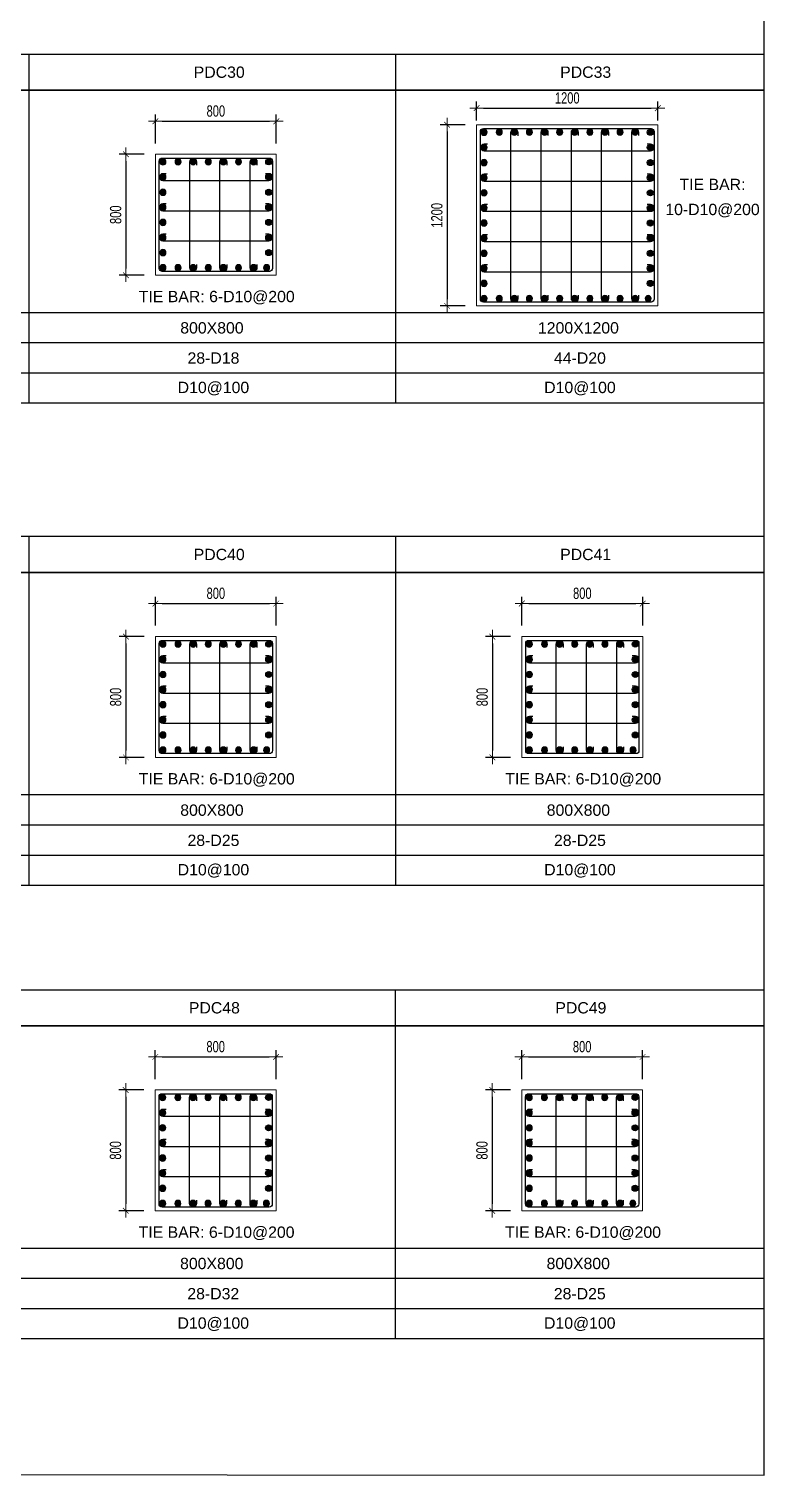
# Model space of a CAD drawing. Header units: millimetres. Extents: x 458085 to 481415, y 87765 to 165974.
# Drawn here: x 474556 to 479422, y 128444 to 138020 of the extents above; entities that cross this region are included whole.
import ezdxf
from ezdxf.enums import TextEntityAlignment as Align

# ---------------------------------------------------------------- set-up
doc = ezdxf.new("R2010")
doc.units = ezdxf.units.MM
doc.linetypes.add('CENTER2', pattern=[1.125, 0.75, -0.125, 0.125, -0.125])
doc.layers.get('Defpoints').update_dxf_attribs({"color": 151, "lineweight": 9})
for name, color, linetype in [('2', 2, 'Continuous'), ('A-ANNO-LEAD', 4, 'Continuous'), ('CEN', 1, 'CENTER2'), ('STL', 3, 'Continuous'), ('TIT1', 3, 'Continuous')]:
    doc.layers.add(name, color=color, linetype=linetype)
doc.layers.add('NDC_S_CONTINUOUS', color=3, linetype='Continuous', lineweight=20)
doc.layers.add('NDC_S_DIM', color=1, linetype='Continuous', lineweight=15)
doc.styles.add('NDC_ARIAL', font='arial.ttf', dxfattribs={"width": 0.85})
doc.styles.add('NDC_DIM', font='', dxfattribs={"width": 0.75})
doc.styles.get('NDC_DIM').set_extended_font_data('Dotum')
doc.dimstyles.new('NDC_dim_30', dxfattribs={"dimscale": 30, "dimtxt": 2.5, "dimasz": 1.5, "dimexe": 1.5, "dimexo": 2.5, "dimgap": 1, "dimtad": 1, "dimdec": 0, "dimzin": 0, "dimdsep": 46, "dimtxsty": 'NDC_DIM', "dimblk": 'DIMMARK', "dimcen": 0.09, "dimdle": 1.2, "dimclrd": 1, "dimclre": 1, "dimclrt": 3, "dimadec": 0, "dimazin": 0, "dimtfac": 1, "dimtdec": 0, "dimtix": 1, "dimtofl": 0, "dimtmove": 0, "dimatfit": 3, "dimfxl": 8, "dimfxlon": 1, "dimtolj": 1, "dimtzin": 0, "dimarcsym": 0})

# ---------------------------------------------------------------- blocks, each defined once
blk = doc.blocks.new('8')
at = {"layer": '2'}
blk.add_hatch(color=256, dxfattribs=at).paths.add_polyline_path([(20, 0, 0.386127), (1.9, 19.9), (-1.9, 19.9, 0.386127), (-20, 0, 1)])
blk.add_circle((0, 0), 20, dxfattribs=at)
blk = doc.blocks.new('5')
at = {"layer": 'CEN', "rotation": 180}
blk.add_blockref('8', (0, 0), dxfattribs=at)
blk = doc.blocks.new('DIMMARK')
at = {"layer": 'NDC_S_DIM', "color": 1}
blk.add_line((-1.5, 0), (1, 0), dxfattribs=at)
at = {"layer": 'NDC_S_DIM', "color": 2, "const_width": 0.1}
blk.add_lwpolyline([(-0.42, -0.42), (0.42, 0.42)], dxfattribs=at)
blk = doc.blocks.new('*D101')
at = {"layer": 'Defpoints', "color": 0, "ltscale": 40, "transparency": 16777216}
for p in [(476193.3, 137408.5), (475393.3, 137187.1), (476193.3, 137187.1)]:
    blk.add_point(p, dxfattribs=at)
at = {"layer": 'NDC_S_DIM', "color": 1, "lineweight": -2, "ltscale": 40, "transparency": 16777216}
for p, q in [((475393.3, 137262.1), (475393.3, 137453.5)), ((476193.3, 137262.1), (476193.3, 137453.5)), ((475438.3, 137408.5), (476148.3, 137408.5))]:
    blk.add_line(p, q, dxfattribs=at)
at = {"layer": 'NDC_S_DIM', "color": 1, "lineweight": -2, "ltscale": 40, "transparency": 16777216, "xscale": 45, "yscale": 45, "zscale": 45, "rotation": 180}
blk.add_blockref('DIMMARK', (475393.3, 137408.5), dxfattribs=at)
at = {"layer": 'NDC_S_DIM', "color": 1, "lineweight": -2, "ltscale": 40, "transparency": 16777216, "xscale": 45, "yscale": 45, "zscale": 45}
blk.add_blockref('DIMMARK', (476193.3, 137408.5), dxfattribs=at)
at = {"layer": 'NDC_S_DIM', "color": 3, "ltscale": 40, "transparency": 16777216, "insert": (475793.3, 137476.1), "char_height": 75, "attachment_point": 5, "style": 'NDC_DIM'}
blk.add_mtext('\\A1;800', dxfattribs=at)
blk = doc.blocks.new('*D100')
at = {"layer": 'Defpoints', "color": 0, "ltscale": 40, "transparency": 16777216}
for p in [(475393.3, 137189.7), (475197.9, 136389.7), (475393.3, 136389.7)]:
    blk.add_point(p, dxfattribs=at)
at = {"layer": 'NDC_S_DIM', "color": 1, "lineweight": -2, "ltscale": 40, "transparency": 16777216}
for p, q in [((475318.3, 137189.7), (475152.9, 137189.7)), ((475197.9, 137144.7), (475197.9, 136434.7)), ((475318.3, 136389.7), (475152.9, 136389.7))]:
    blk.add_line(p, q, dxfattribs=at)
at = {"layer": 'NDC_S_DIM', "color": 1, "lineweight": -2, "ltscale": 40, "transparency": 16777216, "xscale": 45, "yscale": 45, "zscale": 45}
for p, rotation in [((475197.9, 137189.7), 90), ((475197.9, 136389.7), 270)]:
    blk.add_blockref('DIMMARK', p, dxfattribs=dict(at, rotation=rotation))
at = {"layer": 'NDC_S_DIM', "color": 3, "ltscale": 40, "transparency": 16777216, "insert": (475130.4, 136789.7), "char_height": 75, "attachment_point": 5, "rotation": 90, "style": 'NDC_DIM'}
blk.add_mtext('\\A1;800', dxfattribs=at)
blk = doc.blocks.new('*D107')
at = {"layer": 'Defpoints', "color": 0, "ltscale": 40, "transparency": 16777216}
for p in [(478719.5, 137495.1), (477519.5, 137339.3), (478719.5, 137339.3)]:
    blk.add_point(p, dxfattribs=at)
at = {"layer": 'NDC_S_DIM', "color": 1, "lineweight": -2, "ltscale": 40, "transparency": 16777216}
for p, q in [((477519.5, 137414.3), (477519.5, 137540.1)), ((478719.5, 137414.3), (478719.5, 137540.1)), ((477564.5, 137495.1), (478674.5, 137495.1))]:
    blk.add_line(p, q, dxfattribs=at)
at = {"layer": 'NDC_S_DIM', "color": 1, "lineweight": -2, "ltscale": 40, "transparency": 16777216, "xscale": 45, "yscale": 45, "zscale": 45, "rotation": 180}
blk.add_blockref('DIMMARK', (477519.5, 137495.1), dxfattribs=at)
at = {"layer": 'NDC_S_DIM', "color": 1, "lineweight": -2, "ltscale": 40, "transparency": 16777216, "xscale": 45, "yscale": 45, "zscale": 45}
blk.add_blockref('DIMMARK', (478719.5, 137495.1), dxfattribs=at)
at = {"layer": 'NDC_S_DIM', "color": 3, "ltscale": 40, "transparency": 16777216, "insert": (478119.5, 137562.6), "char_height": 75, "attachment_point": 5, "style": 'NDC_DIM'}
blk.add_mtext('\\A1;1200', dxfattribs=at)
blk = doc.blocks.new('*D108')
at = {"layer": 'Defpoints', "color": 0, "ltscale": 40, "transparency": 16777216}
for p in [(477519.5, 137385.8), (477324.1, 136185.8), (477519.5, 136185.8)]:
    blk.add_point(p, dxfattribs=at)
at = {"layer": 'NDC_S_DIM', "color": 1, "lineweight": -2, "ltscale": 40, "transparency": 16777216}
for p, q in [((477444.5, 137385.8), (477279.1, 137385.8)), ((477324.1, 137340.8), (477324.1, 136230.8)), ((477444.5, 136185.8), (477279.1, 136185.8))]:
    blk.add_line(p, q, dxfattribs=at)
at = {"layer": 'NDC_S_DIM', "color": 1, "lineweight": -2, "ltscale": 40, "transparency": 16777216, "xscale": 45, "yscale": 45, "zscale": 45}
for p, rotation in [((477324.1, 137385.8), 90), ((477324.1, 136185.8), 270)]:
    blk.add_blockref('DIMMARK', p, dxfattribs=dict(at, rotation=rotation))
at = {"layer": 'NDC_S_DIM', "color": 3, "ltscale": 40, "transparency": 16777216, "insert": (477256.6, 136785.8), "char_height": 75, "attachment_point": 5, "rotation": 90, "style": 'NDC_DIM'}
blk.add_mtext('\\A1;1200', dxfattribs=at)
blk = doc.blocks.new('*D119')
at = {"layer": 'Defpoints', "color": 0, "ltscale": 40, "transparency": 16777216}
for p in [(476193.3, 134215), (475393.3, 133993.7), (476193.3, 133993.7)]:
    blk.add_point(p, dxfattribs=at)
at = {"layer": 'NDC_S_DIM', "color": 1, "lineweight": -2, "ltscale": 40, "transparency": 16777216}
for p, q in [((475393.3, 134068.7), (475393.3, 134260)), ((476193.3, 134068.7), (476193.3, 134260)), ((475438.3, 134215), (476148.3, 134215))]:
    blk.add_line(p, q, dxfattribs=at)
at = {"layer": 'NDC_S_DIM', "color": 1, "lineweight": -2, "ltscale": 40, "transparency": 16777216, "xscale": 45, "yscale": 45, "zscale": 45, "rotation": 180}
blk.add_blockref('DIMMARK', (475393.3, 134215), dxfattribs=at)
at = {"layer": 'NDC_S_DIM', "color": 1, "lineweight": -2, "ltscale": 40, "transparency": 16777216, "xscale": 45, "yscale": 45, "zscale": 45}
blk.add_blockref('DIMMARK', (476193.3, 134215), dxfattribs=at)
at = {"layer": 'NDC_S_DIM', "color": 3, "ltscale": 40, "transparency": 16777216, "insert": (475793.3, 134282.6), "char_height": 75, "attachment_point": 5, "style": 'NDC_DIM'}
blk.add_mtext('\\A1;800', dxfattribs=at)
blk = doc.blocks.new('*D120')
at = {"layer": 'Defpoints', "color": 0, "ltscale": 40, "transparency": 16777216}
for p in [(475393.3, 133996.2), (475197.9, 133196.2), (475393.3, 133196.2)]:
    blk.add_point(p, dxfattribs=at)
at = {"layer": 'NDC_S_DIM', "color": 1, "lineweight": -2, "ltscale": 40, "transparency": 16777216}
for p, q in [((475318.3, 133996.2), (475152.9, 133996.2)), ((475197.9, 133951.2), (475197.9, 133241.2)), ((475318.3, 133196.2), (475152.9, 133196.2))]:
    blk.add_line(p, q, dxfattribs=at)
at = {"layer": 'NDC_S_DIM', "color": 1, "lineweight": -2, "ltscale": 40, "transparency": 16777216, "xscale": 45, "yscale": 45, "zscale": 45}
for p, rotation in [((475197.9, 133996.2), 90), ((475197.9, 133196.2), 270)]:
    blk.add_blockref('DIMMARK', p, dxfattribs=dict(at, rotation=rotation))
at = {"layer": 'NDC_S_DIM', "color": 3, "ltscale": 40, "transparency": 16777216, "insert": (475130.4, 133596.2), "char_height": 75, "attachment_point": 5, "rotation": 90, "style": 'NDC_DIM'}
blk.add_mtext('\\A1;800', dxfattribs=at)
blk = doc.blocks.new('*D115')
at = {"layer": 'Defpoints', "color": 0, "ltscale": 40, "transparency": 16777216}
for p in [(478619.4, 134215), (477819.4, 133993.7), (478619.4, 133993.7)]:
    blk.add_point(p, dxfattribs=at)
at = {"layer": 'NDC_S_DIM', "color": 1, "lineweight": -2, "ltscale": 40, "transparency": 16777216}
for p, q in [((477819.4, 134068.7), (477819.4, 134260)), ((478619.4, 134068.7), (478619.4, 134260)), ((477864.4, 134215), (478574.4, 134215))]:
    blk.add_line(p, q, dxfattribs=at)
at = {"layer": 'NDC_S_DIM', "color": 1, "lineweight": -2, "ltscale": 40, "transparency": 16777216, "xscale": 45, "yscale": 45, "zscale": 45, "rotation": 180}
blk.add_blockref('DIMMARK', (477819.4, 134215), dxfattribs=at)
at = {"layer": 'NDC_S_DIM', "color": 1, "lineweight": -2, "ltscale": 40, "transparency": 16777216, "xscale": 45, "yscale": 45, "zscale": 45}
blk.add_blockref('DIMMARK', (478619.4, 134215), dxfattribs=at)
at = {"layer": 'NDC_S_DIM', "color": 3, "ltscale": 40, "transparency": 16777216, "insert": (478219.4, 134282.6), "char_height": 75, "attachment_point": 5, "style": 'NDC_DIM'}
blk.add_mtext('\\A1;800', dxfattribs=at)
blk = doc.blocks.new('*D116')
at = {"layer": 'Defpoints', "color": 0, "ltscale": 40, "transparency": 16777216}
for p in [(477819.4, 133996.2), (477624, 133196.2), (477819.4, 133196.2)]:
    blk.add_point(p, dxfattribs=at)
at = {"layer": 'NDC_S_DIM', "color": 1, "lineweight": -2, "ltscale": 40, "transparency": 16777216}
for p, q in [((477744.4, 133996.2), (477579, 133996.2)), ((477624, 133951.2), (477624, 133241.2)), ((477744.4, 133196.2), (477579, 133196.2))]:
    blk.add_line(p, q, dxfattribs=at)
at = {"layer": 'NDC_S_DIM', "color": 1, "lineweight": -2, "ltscale": 40, "transparency": 16777216, "xscale": 45, "yscale": 45, "zscale": 45}
for p, rotation in [((477624, 133996.2), 90), ((477624, 133196.2), 270)]:
    blk.add_blockref('DIMMARK', p, dxfattribs=dict(at, rotation=rotation))
at = {"layer": 'NDC_S_DIM', "color": 3, "ltscale": 40, "transparency": 16777216, "insert": (477556.5, 133596.2), "char_height": 75, "attachment_point": 5, "rotation": 90, "style": 'NDC_DIM'}
blk.add_mtext('\\A1;800', dxfattribs=at)
blk = doc.blocks.new('*D133')
at = {"layer": 'Defpoints', "color": 0, "ltscale": 40, "transparency": 16777216}
for p in [(476192.1, 131213.1), (475392.1, 130991.7), (476192.1, 130991.7)]:
    blk.add_point(p, dxfattribs=at)
at = {"layer": 'NDC_S_DIM', "color": 1, "lineweight": -2, "ltscale": 40, "transparency": 16777216}
for p, q in [((475392.1, 131066.7), (475392.1, 131258.1)), ((475437.1, 131213.1), (476147.1, 131213.1)), ((476192.1, 131066.7), (476192.1, 131258.1))]:
    blk.add_line(p, q, dxfattribs=at)
at = {"layer": 'NDC_S_DIM', "color": 1, "lineweight": -2, "ltscale": 40, "transparency": 16777216, "xscale": 45, "yscale": 45, "zscale": 45, "rotation": 180}
blk.add_blockref('DIMMARK', (475392.1, 131213.1), dxfattribs=at)
at = {"layer": 'NDC_S_DIM', "color": 1, "lineweight": -2, "ltscale": 40, "transparency": 16777216, "xscale": 45, "yscale": 45, "zscale": 45}
blk.add_blockref('DIMMARK', (476192.1, 131213.1), dxfattribs=at)
at = {"layer": 'NDC_S_DIM', "color": 3, "ltscale": 40, "transparency": 16777216, "insert": (475792.1, 131280.6), "char_height": 75, "attachment_point": 5, "style": 'NDC_DIM'}
blk.add_mtext('\\A1;800', dxfattribs=at)
blk = doc.blocks.new('*D134')
at = {"layer": 'Defpoints', "color": 0, "ltscale": 40, "transparency": 16777216}
for p in [(475392.1, 130994.2), (475196.7, 130194.2), (475392.1, 130194.2)]:
    blk.add_point(p, dxfattribs=at)
at = {"layer": 'NDC_S_DIM', "color": 1, "lineweight": -2, "ltscale": 40, "transparency": 16777216}
for p, q in [((475317.1, 130994.2), (475151.7, 130994.2)), ((475196.7, 130949.2), (475196.7, 130239.2)), ((475317.1, 130194.2), (475151.7, 130194.2))]:
    blk.add_line(p, q, dxfattribs=at)
at = {"layer": 'NDC_S_DIM', "color": 1, "lineweight": -2, "ltscale": 40, "transparency": 16777216, "xscale": 45, "yscale": 45, "zscale": 45}
for p, rotation in [((475196.7, 130994.2), 90), ((475196.7, 130194.2), 270)]:
    blk.add_blockref('DIMMARK', p, dxfattribs=dict(at, rotation=rotation))
at = {"layer": 'NDC_S_DIM', "color": 3, "ltscale": 40, "transparency": 16777216, "insert": (475129.2, 130594.2), "char_height": 75, "attachment_point": 5, "rotation": 90, "style": 'NDC_DIM'}
blk.add_mtext('\\A1;800', dxfattribs=at)
blk = doc.blocks.new('*D135')
at = {"layer": 'Defpoints', "color": 0, "ltscale": 40, "transparency": 16777216}
for p in [(478618.2, 131213.1), (477818.2, 130991.7), (478618.2, 130991.7)]:
    blk.add_point(p, dxfattribs=at)
at = {"layer": 'NDC_S_DIM', "color": 1, "lineweight": -2, "ltscale": 40, "transparency": 16777216}
for p, q in [((477818.2, 131066.7), (477818.2, 131258.1)), ((477863.2, 131213.1), (478573.2, 131213.1)), ((478618.2, 131066.7), (478618.2, 131258.1))]:
    blk.add_line(p, q, dxfattribs=at)
at = {"layer": 'NDC_S_DIM', "color": 1, "lineweight": -2, "ltscale": 40, "transparency": 16777216, "xscale": 45, "yscale": 45, "zscale": 45, "rotation": 180}
blk.add_blockref('DIMMARK', (477818.2, 131213.1), dxfattribs=at)
at = {"layer": 'NDC_S_DIM', "color": 1, "lineweight": -2, "ltscale": 40, "transparency": 16777216, "xscale": 45, "yscale": 45, "zscale": 45}
blk.add_blockref('DIMMARK', (478618.2, 131213.1), dxfattribs=at)
at = {"layer": 'NDC_S_DIM', "color": 3, "ltscale": 40, "transparency": 16777216, "insert": (478218.2, 131280.6), "char_height": 75, "attachment_point": 5, "style": 'NDC_DIM'}
blk.add_mtext('\\A1;800', dxfattribs=at)
blk = doc.blocks.new('*D136')
at = {"layer": 'Defpoints', "color": 0, "ltscale": 40, "transparency": 16777216}
for p in [(477818.2, 130994.2), (477622.8, 130194.2), (477818.2, 130194.2)]:
    blk.add_point(p, dxfattribs=at)
at = {"layer": 'NDC_S_DIM', "color": 1, "lineweight": -2, "ltscale": 40, "transparency": 16777216}
for p, q in [((477743.2, 130994.2), (477577.8, 130994.2)), ((477622.8, 130949.2), (477622.8, 130239.2)), ((477743.2, 130194.2), (477577.8, 130194.2))]:
    blk.add_line(p, q, dxfattribs=at)
at = {"layer": 'NDC_S_DIM', "color": 1, "lineweight": -2, "ltscale": 40, "transparency": 16777216, "xscale": 45, "yscale": 45, "zscale": 45}
for p, rotation in [((477622.8, 130994.2), 90), ((477622.8, 130194.2), 270)]:
    blk.add_blockref('DIMMARK', p, dxfattribs=dict(at, rotation=rotation))
at = {"layer": 'NDC_S_DIM', "color": 3, "ltscale": 40, "transparency": 16777216, "insert": (477555.3, 130594.2), "char_height": 75, "attachment_point": 5, "rotation": 90, "style": 'NDC_DIM'}
blk.add_mtext('\\A1;800', dxfattribs=at)

msp = doc.modelspace()

# ---------------------------------------------------------------- linework, layer by layer
at = {"layer": '2', "lineweight": -2, "ltscale": 1000}
for points in [[(478694.5, 137340.8), (478694.5, 136230.8, -0.414214), (478674.5, 136210.8), (477564.5, 136210.8, -0.414214), (477544.5, 136230.8), (477544.5, 137340.8, -0.414214), (477564.5, 137360.8), (478674.5, 137360.8, -0.414214)], [(476168.3, 137144.7), (476168.3, 136434.7, -0.414214), (476148.3, 136414.7), (475438.3, 136414.7, -0.414214), (475418.3, 136434.7), (475418.3, 137144.7, -0.414214), (475438.3, 137164.7), (476148.3, 137164.7, -0.414214)], [(476168.3, 133951.2), (476168.3, 133241.2, -0.414214), (476148.3, 133221.2), (475438.3, 133221.2, -0.414214), (475418.3, 133241.2), (475418.3, 133951.2, -0.414214), (475438.3, 133971.2), (476148.3, 133971.2, -0.414214)], [(476167.1, 130949.2), (476167.1, 130239.2, -0.414214), (476147.1, 130219.2), (475437.1, 130219.2, -0.414214), (475417.1, 130239.2), (475417.1, 130949.2, -0.414214), (475437.1, 130969.2), (476147.1, 130969.2, -0.414214)], [(478593.2, 130949.2), (478593.2, 130239.2, -0.414214), (478573.2, 130219.2), (477863.2, 130219.2, -0.414214), (477843.2, 130239.2), (477843.2, 130949.2, -0.414214), (477863.2, 130969.2), (478573.2, 130969.2, -0.414214)]]:
    msp.add_lwpolyline(points, format="xyb", close=True, dxfattribs=at)
at = {"layer": '2'}
for points in [[(477791.8, 136255.4), (477791.8, 136233.3, -1), (477746.8, 136233.3), (477746.8, 137335.3, -1), (477791.8, 137335.3), (477791.8, 137313.2)], [(477991.8, 136256.9), (477991.8, 136234.8, -1), (477946.8, 136234.8), (477946.8, 137336.8, -1), (477991.8, 137336.8), (477991.8, 137314.7)], [(478191.8, 136256.9), (478191.8, 136234.8, -1), (478146.8, 136234.8), (478146.8, 137336.8, -1), (478191.8, 137336.8), (478191.8, 137314.7)], [(478391.8, 136256.9), (478391.8, 136234.8, -1), (478346.8, 136234.8), (478346.8, 137336.8, -1), (478391.8, 137336.8), (478391.8, 137314.7)], [(478591.8, 136256.9), (478591.8, 136234.8, -1), (478546.8, 136234.8), (478546.8, 137336.8, -1), (478591.8, 137336.8), (478591.8, 137314.7)], [(477591.4, 137257.4), (477569.3, 137257.4, 1), (477569.3, 137212.3), (478671.3, 137212.3, 1), (478671.3, 137257.4), (478649.2, 137257.4)], [(475665.6, 136459.3), (475665.6, 136437.2, -1), (475620.6, 136437.2), (475620.6, 137139.2, -1), (475665.6, 137139.2), (475665.6, 137117.1)], [(475865.6, 136460.8), (475865.6, 136438.7, -1), (475820.6, 136438.7), (475820.6, 137140.7, -1), (475865.6, 137140.7), (475865.6, 137118.5)], [(476065.6, 136460.8), (476065.6, 136438.7, -1), (476020.6, 136438.7), (476020.6, 137140.7, -1), (476065.6, 137140.7), (476065.6, 137118.5)], [(475465.2, 137061.2), (475443.1, 137061.2, 1), (475443.1, 137016.2), (476145.1, 137016.2, 1), (476145.1, 137061.2), (476123, 137061.2)], [(477591.4, 137057.4), (477569.3, 137057.4, 1), (477569.3, 137012.3), (478671.3, 137012.3, 1), (478671.3, 137057.4), (478649.2, 137057.4)], [(475465.2, 136861.2), (475443.1, 136861.2, 1), (475443.1, 136816.2), (476145.1, 136816.2, 1), (476145.1, 136861.2), (476123, 136861.2)], [(477591.4, 136857.4), (477569.3, 136857.4, 1), (477569.3, 136812.3), (478671.3, 136812.3, 1), (478671.3, 136857.4), (478649.2, 136857.4)], [(475465.2, 136661.2), (475443.1, 136661.2, 1), (475443.1, 136616.2), (476145.1, 136616.2, 1), (476145.1, 136661.2), (476123, 136661.2)], [(477591.4, 136657.4), (477569.3, 136657.4, 1), (477569.3, 136612.3), (478671.3, 136612.3, 1), (478671.3, 136657.4), (478649.2, 136657.4)], [(477591.4, 136457.4), (477569.3, 136457.4, 1), (477569.3, 136412.3), (478671.3, 136412.3, 1), (478671.3, 136457.4), (478649.2, 136457.4)], [(475665.6, 133265.8), (475665.6, 133243.7, -1), (475620.6, 133243.7), (475620.6, 133945.7, -1), (475665.6, 133945.7), (475665.6, 133923.6)], [(475865.6, 133267.3), (475865.6, 133245.2, -1), (475820.6, 133245.2), (475820.6, 133947.2, -1), (475865.6, 133947.2), (475865.6, 133925.1)], [(476065.6, 133267.3), (476065.6, 133245.2, -1), (476020.6, 133245.2), (476020.6, 133947.2, -1), (476065.6, 133947.2), (476065.6, 133925.1)], [(475465.2, 133867.8), (475443.1, 133867.8, 1), (475443.1, 133822.7), (476145.1, 133822.7, 1), (476145.1, 133867.8), (476123, 133867.8)], [(475465.2, 133667.8), (475443.1, 133667.8, 1), (475443.1, 133622.7), (476145.1, 133622.7, 1), (476145.1, 133667.8), (476123, 133667.8)], [(475465.2, 133467.8), (475443.1, 133467.8, 1), (475443.1, 133422.7), (476145.1, 133422.7, 1), (476145.1, 133467.8), (476123, 133467.8)], [(475664.4, 130263.9), (475664.4, 130241.7, -1), (475619.4, 130241.7), (475619.4, 130943.7, -1), (475664.4, 130943.7), (475664.4, 130921.6)], [(475864.4, 130265.4), (475864.4, 130243.2, -1), (475819.4, 130243.2), (475819.4, 130945.2, -1), (475864.4, 130945.2), (475864.4, 130923.1)], [(476064.4, 130265.4), (476064.4, 130243.2, -1), (476019.4, 130243.2), (476019.4, 130945.2, -1), (476064.4, 130945.2), (476064.4, 130923.1)], [(478090.5, 130263.9), (478090.5, 130241.7, -1), (478045.5, 130241.7), (478045.5, 130943.7, -1), (478090.5, 130943.7), (478090.5, 130921.6)], [(478290.5, 130265.4), (478290.5, 130243.2, -1), (478245.5, 130243.2), (478245.5, 130945.2, -1), (478290.5, 130945.2), (478290.5, 130923.1)], [(478490.5, 130265.4), (478490.5, 130243.2, -1), (478445.5, 130243.2), (478445.5, 130945.2, -1), (478490.5, 130945.2), (478490.5, 130923.1)], [(475464, 130865.8), (475441.9, 130865.8, 1), (475441.9, 130820.8), (476143.9, 130820.8, 1), (476143.9, 130865.8), (476121.8, 130865.8)], [(477890.1, 130865.8), (477868, 130865.8, 1), (477868, 130820.8), (478570, 130820.8, 1), (478570, 130865.8), (478547.9, 130865.8)], [(475464, 130665.8), (475441.9, 130665.8, 1), (475441.9, 130620.8), (476143.9, 130620.8, 1), (476143.9, 130665.8), (476121.8, 130665.8)], [(477890.1, 130665.8), (477868, 130665.8, 1), (477868, 130620.8), (478570, 130620.8, 1), (478570, 130665.8), (478547.9, 130665.8)], [(475464, 130465.8), (475441.9, 130465.8, 1), (475441.9, 130420.8), (476143.9, 130420.8, 1), (476143.9, 130465.8), (476121.8, 130465.8)], [(477890.1, 130465.8), (477868, 130465.8, 1), (477868, 130420.8), (478570, 130420.8, 1), (478570, 130465.8), (478547.9, 130465.8)]]:
    msp.add_lwpolyline(points, format="xyb", dxfattribs=at)
at = {"layer": '2', "lineweight": -2, "ltscale": 1000, "elevation": 0}
msp.add_lwpolyline([(478594.4, 133951.2), (478594.4, 133241.2, -0.414214), (478574.4, 133221.2), (477864.4, 133221.2, -0.414214), (477844.4, 133241.2), (477844.4, 133951.2, -0.414214), (477864.4, 133971.2), (478574.4, 133971.2, -0.414214)], format="xyb", close=True, dxfattribs=at)
at = {"layer": '2', "elevation": 0}
for points in [[(478091.7, 133265.8), (478091.7, 133243.7, -1), (478046.7, 133243.7), (478046.7, 133945.7, -1), (478091.7, 133945.7), (478091.7, 133923.6)], [(478291.7, 133267.3), (478291.7, 133245.2, -1), (478246.7, 133245.2), (478246.7, 133947.2, -1), (478291.7, 133947.2), (478291.7, 133925.1)], [(478491.7, 133267.3), (478491.7, 133245.2, -1), (478446.7, 133245.2), (478446.7, 133947.2, -1), (478491.7, 133947.2), (478491.7, 133925.1)], [(477891.3, 133867.8), (477869.2, 133867.8, 1), (477869.2, 133822.7), (478571.2, 133822.7, 1), (478571.2, 133867.8), (478549.1, 133867.8)], [(477891.3, 133667.8), (477869.2, 133667.8, 1), (477869.2, 133622.7), (478571.2, 133622.7, 1), (478571.2, 133667.8), (478549.1, 133667.8)], [(477891.3, 133467.8), (477869.2, 133467.8, 1), (477869.2, 133422.7), (478571.2, 133422.7, 1), (478571.2, 133467.8), (478549.1, 133467.8)]]:
    msp.add_lwpolyline(points, format="xyb", dxfattribs=at)
at = {"layer": 'A-ANNO-LEAD'}
msp.add_lwpolyline([(458087.5, 128457.3), (479422.5, 128444.1), (479422.5, 145064.1), (458087.5, 145077.3)], close=True, dxfattribs=at)
at = {"layer": 'NDC_S_CONTINUOUS', "ltscale": 70}
for points in [[(478719.5, 137385.8), (478719.5, 136185.8), (477519.5, 136185.8), (477519.5, 137385.8), (478719.5, 137385.8)], [(476193.3, 137189.7), (476193.3, 136389.7), (475393.3, 136389.7), (475393.3, 137189.7), (476193.3, 137189.7)], [(476193.3, 133996.2), (476193.3, 133196.2), (475393.3, 133196.2), (475393.3, 133996.2), (476193.3, 133996.2)], [(476192.1, 130994.2), (476192.1, 130194.2), (475392.1, 130194.2), (475392.1, 130994.2), (476192.1, 130994.2)], [(478618.2, 130994.2), (478618.2, 130194.2), (477818.2, 130194.2), (477818.2, 130994.2), (478618.2, 130994.2)]]:
    msp.add_lwpolyline(points, dxfattribs=at)
at = {"layer": 'NDC_S_CONTINUOUS', "ltscale": 70, "elevation": 0}
msp.add_lwpolyline([(478619.4, 133996.2), (478619.4, 133196.2), (477819.4, 133196.2), (477819.4, 133996.2), (478619.4, 133996.2)], dxfattribs=at)
at = {"layer": 'TIT1', "color": 2}
for p, q in [((458715.4, 137853.7), (479422.5, 137853.7)), ((458715.4, 134660.2), (479422.5, 134660.2)), ((458714.2, 131658.3), (479422.5, 131658.3))]:
    msp.add_line(p, q, dxfattribs=at)
at = {"layer": 'TIT1'}
for p, q in [((474555.9, 137853.7), (474555.9, 135540.9)), ((476982, 137853.7), (476982, 135540.9)), ((458715.4, 137613.7), (479422.5, 137613.7)), ((479420.8, 137613.7), (458715.4, 137613.7)), ((479421.6, 137615.1), (479408, 137615.1)), ((479422, 135540.9), (458715.4, 135540.9)), ((474555.9, 134660.2), (474555.9, 132347.4)), ((476982, 134660.2), (476982, 132347.4)), ((479420.8, 134421.6), (458715.4, 134421.6)), ((458715.4, 134420.2), (479422.5, 134420.2)), ((479420.9, 132347.4), (458715.4, 132347.4)), ((476980.8, 131658.3), (476980.8, 129345.4)), ((458714.2, 131418.3), (479422.5, 131418.3)), ((479420.8, 131418.3), (458714.2, 131418.3)), ((479419.7, 129345.4), (458714.2, 129345.4))]:
    msp.add_line(p, q, dxfattribs=at)
at = {"layer": 'TIT1', "color": 8}
for p, q in [((479422.5, 136140.9), (458715.4, 136140.9)), ((479422.5, 135940.9), (458715.4, 135940.9)), ((479422.5, 135740.9), (458715.4, 135740.9)), ((479422.5, 135540.9), (459144.6, 135540.9)), ((479422.5, 132947.4), (472129.8, 132947.4)), ((479422.5, 132747.4), (472129.8, 132747.4)), ((479422.5, 132547.4), (472129.8, 132547.4)), ((479422.5, 132347.4), (472129.8, 132347.4)), ((479421.3, 129945.4), (464850.3, 129945.4)), ((479421.3, 129745.4), (464850.3, 129745.4)), ((479421.3, 129545.4), (464850.3, 129545.4)), ((479421.3, 129345.4), (464850.3, 129345.4))]:
    msp.add_line(p, q, dxfattribs=at)

# ---------------------------------------------------------------- block references
at = {"layer": 'STL', "xscale": -1}
for p in [(477569.3, 137335.8), (477569.3, 137234.8), (475443.1, 137139.7), (477569.3, 137134.8), (475443.1, 137038.7), (477569.3, 137034.8), (475443.1, 136938.7), (477569.3, 136934.8), (475443.1, 136838.7), (477569.3, 136834.8), (475443.1, 136738.7), (477569.3, 136734.8), (475443.1, 136638.7), (477569.3, 136634.8), (475443.1, 136538.7), (477569.3, 136534.8), (475443.1, 136438.7), (477569.3, 136434.8), (477569.3, 136334.8), (477569.3, 136234.8), (475443.1, 133946.2), (477869.2, 133946.2), (475443.1, 133845.2), (477869.2, 133845.2), (475443.1, 133745.2), (477869.2, 133745.2), (475443.1, 133645.2), (477869.2, 133645.2), (475443.1, 133545.2), (477869.2, 133545.2), (475443.1, 133445.2), (477869.2, 133445.2), (475443.1, 133345.2), (477869.2, 133345.2), (475443.1, 133245.2), (477869.2, 133245.2), (475441.9, 130944.2), (477868, 130944.2), (475441.9, 130843.3), (477868, 130843.3), (475441.9, 130743.3), (477868, 130743.3), (475441.9, 130643.3), (477868, 130643.3), (475441.9, 130543.3), (477868, 130543.3), (475441.9, 130443.3), (477868, 130443.3), (475441.9, 130343.3), (477868, 130343.3), (475441.9, 130243.3), (477868, 130243.3)]:
    msp.add_blockref('5', p, dxfattribs=at)
at = {"layer": 'STL', "xscale": -1, "rotation": 270}
for p in [(477669.3, 137336.8), (477769.3, 137336.8), (477869.3, 137336.8), (477969.3, 137336.8), (478069.3, 137336.8), (478169.3, 137336.8), (478269.3, 137336.8), (478369.3, 137336.8), (478469.3, 137336.8), (478569.3, 137336.8), (475543.1, 137140.7), (475643.1, 137140.7), (475743.1, 137140.7), (475843.1, 137140.7), (475943.1, 137140.7), (476043.1, 137140.7), (475443.1, 136438.7), (475543.1, 136438.7), (475643.1, 136438.7), (475743.1, 136438.7), (475843.1, 136438.7), (475943.1, 136438.7), (476043.1, 136438.7), (476129, 136438.7), (477569.3, 136234.8), (477669.3, 136234.8), (477769.3, 136234.8), (477869.3, 136234.8), (477969.3, 136234.8), (478069.3, 136234.8), (478169.3, 136234.8), (478269.3, 136234.8), (478369.3, 136234.8), (478469.3, 136234.8), (478569.3, 136234.8), (478655.2, 136234.8), (475543.1, 133947.2), (475643.1, 133947.2), (475743.1, 133947.2), (475843.1, 133947.2), (475943.1, 133947.2), (476043.1, 133947.2), (477969.2, 133947.2), (478069.2, 133947.2), (478169.2, 133947.2), (478269.2, 133947.2), (478369.2, 133947.2), (478469.2, 133947.2), (475443.1, 133245.2), (475543.1, 133245.2), (475643.1, 133245.2), (475743.1, 133245.2), (475843.1, 133245.2), (475943.1, 133245.2), (476043.1, 133245.2), (476129, 133245.2), (477869.2, 133245.2), (477969.2, 133245.2), (478069.2, 133245.2), (478169.2, 133245.2), (478269.2, 133245.2), (478369.2, 133245.2), (478469.2, 133245.2), (478555.1, 133245.2), (475541.9, 130945.2), (475641.9, 130945.2), (475741.9, 130945.2), (475841.9, 130945.2), (475941.9, 130945.2), (476041.9, 130945.2), (477968, 130945.2), (478068, 130945.2), (478168, 130945.2), (478268, 130945.2), (478368, 130945.2), (478468, 130945.2), (475441.9, 130243.3), (475541.9, 130243.3), (475641.9, 130243.3), (475741.9, 130243.3), (475841.9, 130243.3), (475941.9, 130243.3), (476041.9, 130243.3), (476127.8, 130243.3), (477868, 130243.3), (477968, 130243.3), (478068, 130243.3), (478168, 130243.3), (478268, 130243.3), (478368, 130243.3), (478468, 130243.3), (478553.9, 130243.3)]:
    msp.add_blockref('5', p, dxfattribs=at)
at = {"layer": 'STL'}
for p in [(478669.7, 137335.8), (478669.7, 137234.8), (476143.5, 137139.7), (478669.7, 137134.8), (476143.5, 137038.7), (478669.7, 137034.8), (476143.5, 136938.7), (478669.7, 136934.8), (476143.5, 136838.7), (478669.7, 136834.8), (476143.5, 136738.7), (478669.7, 136734.8), (476143.5, 136638.7), (478669.7, 136634.8), (476143.5, 136538.7), (478669.7, 136534.8), (478669.7, 136434.8), (478669.7, 136334.8), (476143.5, 133946.2), (478569.6, 133946.2), (476143.5, 133845.2), (478569.6, 133845.2), (476143.5, 133745.2), (478569.6, 133745.2), (476143.5, 133645.2), (478569.6, 133645.2), (476143.5, 133545.2), (478569.6, 133545.2), (476143.5, 133445.2), (478569.6, 133445.2), (476143.5, 133345.2), (478569.6, 133345.2), (476142.3, 130944.2), (478568.4, 130944.2), (476142.3, 130843.3), (478568.4, 130843.3), (476142.3, 130743.3), (478568.4, 130743.3), (476142.3, 130643.3), (478568.4, 130643.3), (476142.3, 130543.3), (478568.4, 130543.3), (476142.3, 130443.3), (478568.4, 130443.3), (476142.3, 130343.3), (478568.4, 130343.3)]:
    msp.add_blockref('5', p, dxfattribs=at)

# ---------------------------------------------------------------- texts
at = {"layer": 'TIT1', "color": 2, "style": 'NDC_ARIAL'}
for s, p in [('PDC30', (475815.5, 137733.7)), ('PDC33', (478241.6, 137733.7)), ('PDC40', (475815.5, 134540.2)), ('PDC41', (478241.6, 134540.2)), ('PDC48', (475783.6, 131538.3)), ('PDC49', (478209.7, 131538.3))]:
    msp.add_text(s, height=75, dxfattribs=at).set_placement(p, align=Align.MIDDLE)
at = {"layer": 'TIT1', "style": 'NDC_ARIAL'}
for s, p in [('TIE BAR:', (479081.1, 136990.5)), ('10-D10@200', (479081.1, 136819.3)), ('TIE BAR: 6-D10@200', (475799.2, 136242.6)), ('800X800', (475767.4, 136040.7)), ('1200X1200', (478193.5, 136040.7)), ('28-D18', (475777.5, 135840.7)), ('44-D20', (478203.6, 135840.7)), ('D10@100', (475777.5, 135640.7)), ('D10@100', (478203.6, 135640.7)), ('TIE BAR: 6-D10@200', (475799.2, 133049.1)), ('TIE BAR: 6-D10@200', (478225.3, 133049.1)), ('800X800', (475767.4, 132847.2)), ('800X800', (478193.5, 132847.2)), ('28-D25', (475777.5, 132647.2)), ('28-D25', (478203.6, 132647.2)), ('D10@100', (475777.5, 132447.2)), ('D10@100', (478203.6, 132447.2)), ('TIE BAR: 6-D10@200', (475798, 130047.1)), ('TIE BAR: 6-D10@200', (478224.1, 130047.1)), ('800X800', (475766.2, 129845.2)), ('800X800', (478192.3, 129845.2)), ('28-D32', (475776.3, 129645.2)), ('28-D25', (478202.4, 129645.2)), ('D10@100', (475776.3, 129445.2)), ('D10@100', (478202.4, 129445.2))]:
    msp.add_text(s, height=75, dxfattribs=at).set_placement(p, align=Align.MIDDLE)

# ---------------------------------------------------------------- dimensions: what is measured, and where the dimension line sits
at = {"layer": 'NDC_S_DIM', "ltscale": 40}
for base, p1, p2, picture, middle in [((478719.5, 137495.1), (477519.5, 137339.3), (478719.5, 137339.3), '*D107', (478119.5, 137562.6)), ((476193.3, 137408.5), (475393.3, 137187.1), (476193.3, 137187.1), '*D101', (475793.3, 137476.1)), ((476193.3, 134215), (475393.3, 133993.7), (476193.3, 133993.7), '*D119', (475793.3, 134282.6)), ((478619.4, 134215), (477819.4, 133993.7), (478619.4, 133993.7), '*D115', (478219.4, 134282.6)), ((476192.1, 131213.1), (475392.1, 130991.7), (476192.1, 130991.7), '*D133', (475792.1, 131280.6)), ((478618.2, 131213.1), (477818.2, 130991.7), (478618.2, 130991.7), '*D135', (478218.2, 131280.6))]:
    dim = msp.add_linear_dim(base=base, p1=p1, p2=p2, dimstyle='NDC_dim_30', dxfattribs=at)
    dim.commit()
    dim.dimension.update_dxf_attribs({"geometry": picture, "text_midpoint": middle})
for base, p1, p2, picture, middle in [((477324.1, 136185.8), (477519.5, 137385.8), (477519.5, 136185.8), '*D108', (477256.6, 136785.8)), ((475197.9, 136389.7), (475393.3, 137189.7), (475393.3, 136389.7), '*D100', (475130.4, 136789.7)), ((475197.9, 133196.2), (475393.3, 133996.2), (475393.3, 133196.2), '*D120', (475130.4, 133596.2)), ((477624, 133196.2), (477819.4, 133996.2), (477819.4, 133196.2), '*D116', (477556.5, 133596.2)), ((475196.7, 130194.2), (475392.1, 130994.2), (475392.1, 130194.2), '*D134', (475129.2, 130594.2)), ((477622.8, 130194.2), (477818.2, 130994.2), (477818.2, 130194.2), '*D136', (477555.3, 130594.2))]:
    dim = msp.add_linear_dim(base=base, p1=p1, p2=p2, angle=90, dimstyle='NDC_dim_30', dxfattribs=at)
    dim.commit()
    dim.dimension.update_dxf_attribs({"geometry": picture, "text_midpoint": middle})

doc.saveas('drawing.dxf')
